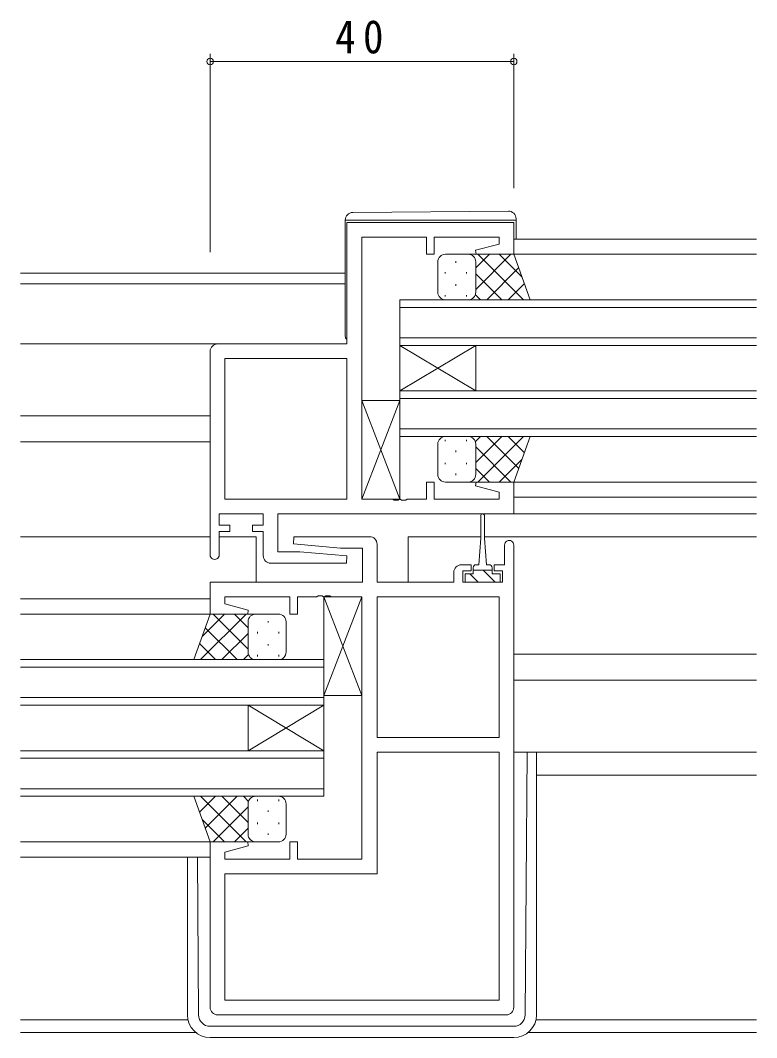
# Model space of a CAD drawing. Units: millimetres on the paper. Extents: x -420 to 373, y -297 to 267.
# Drawn here: x 150 to 247, y -185.1 to -51.1 of the extents above; entities that cross this region are included whole.
import ezdxf

# ---------------------------------------------------------------- set-up
doc = ezdxf.new("R2010")
doc.units = ezdxf.units.MM
for name, color, linetype, lineweight in [('0-3_YKK_11', 7, 'Continuous', 9), ('0-4_YKK_12', 2, 'Continuous', 9), ('0-5_YKK_13', 4, 'Continuous', 9), ('0-7_YKK_D', 6, 'Continuous', 9)]:
    doc.layers.add(name, color=color, linetype=linetype, lineweight=lineweight)
doc.styles.add('ＭＳ ゴシック', font='')
doc.styles.get('ＭＳ ゴシック').set_extended_font_data('MS Gothic')

msp = doc.modelspace()

# ---------------------------------------------------------------- linework, layer by layer
at = {"layer": '0-3_YKK_11'}
for p, q in [((193.018, -77.683), (215.018, -77.683)), ((193.018, -93.683), (193.018, -77.683)), ((215.018, -77.683), (215.018, -81.883)), ((203.518, -79.612), (195.018, -79.612)), ((195.018, -79.612), (195.018, -114.153)), ((203.518, -81.883), (203.518, -79.612)), ((204.518, -79.612), (204.518, -81.883)), ((213.088, -79.612), (204.518, -79.612)), ((213.088, -80.53), (213.088, -79.612)), ((209.989, -81.36), (213.088, -80.53)), ((210.057, -81.883), (209.989, -81.36)), ((204.518, -81.883), (203.518, -81.883)), ((215.018, -81.883), (210.057, -81.883)), ((176.018, -93.683), (193.018, -93.683)), ((175.018, -121.483), (175.018, -94.683)), ((176.948, -95.613), (193.018, -95.613)), ((176.948, -114.153), (176.948, -95.613)), ((193.018, -95.613), (193.018, -114.153)), ((193.018, -95.613), (193.018, -114.153)), ((203.518, -111.883), (204.518, -111.883)), ((203.518, -114.153), (203.518, -111.883)), ((204.518, -111.883), (204.518, -114.153)), ((209.989, -112.405), (210.057, -111.883)), ((213.088, -113.235), (209.989, -112.405)), ((210.057, -111.883), (215.018, -111.883)), ((215.018, -111.883), (215.018, -116.083)), ((213.088, -114.153), (213.088, -113.235)), ((193.018, -114.153), (176.948, -114.153)), ((195.018, -114.153), (199.06, -114.153)), ((199.06, -114.153), (199.243, -114.273)), ((199.243, -114.273), (199.793, -114.273)), ((199.793, -114.273), (199.976, -114.153)), ((199.976, -114.153), (200.06, -114.153)), ((200.06, -114.153), (200.243, -114.273)), ((200.243, -114.273), (200.793, -114.273)), ((200.793, -114.273), (200.976, -114.153)), ((200.976, -114.153), (203.518, -114.153)), ((204.518, -114.153), (213.088, -114.153)), ((176.218, -116.083), (176.218, -117.583)), ((182.018, -116.083), (176.218, -116.083)), ((182.018, -117.583), (182.018, -116.083)), ((183.948, -116.083), (183.948, -121.083)), ((215.018, -116.083), (183.948, -116.083)), ((176.218, -117.583), (177.618, -117.583)), ((177.618, -117.583), (177.618, -118.383)), ((180.618, -117.583), (182.018, -117.583)), ((180.618, -118.383), (180.618, -117.583)), ((176.218, -118.383), (176.218, -121.483)), ((177.618, -118.383), (176.218, -118.383)), ((182.018, -118.383), (180.618, -118.383)), ((182.018, -121.583), (182.018, -118.383)), ((185.998, -120.039), (186.04, -119.083)), ((186.04, -119.083), (196.018, -119.083)), ((192.211, -120.583), (185.998, -120.039)), ((195.088, -120.583), (192.211, -120.583)), ((195.088, -125.083), (195.088, -120.583)), ((197.018, -120.083), (197.018, -125.083)), ((213.818, -122.783), (213.818, -120.183)), ((215.018, -120.183), (215.018, -181.083)), ((183.948, -121.083), (186.825, -121.083)), ((186.825, -121.083), (193.038, -121.626)), ((193.038, -121.626), (192.996, -122.583)), ((192.996, -122.583), (183.018, -122.583)), ((208.118, -122.783), (209.418, -122.783)), ((209.418, -122.783), (209.418, -123.583)), ((212.418, -122.783), (213.818, -122.783)), ((212.418, -123.583), (212.418, -122.783)), ((207.118, -125.083), (207.118, -123.783)), ((208.318, -123.583), (208.318, -125.083)), ((209.418, -123.583), (208.318, -123.583)), ((213.518, -123.583), (212.418, -123.583)), ((213.518, -125.083), (213.518, -123.583)), ((175.018, -125.083), (195.088, -125.083)), ((175.018, -129.283), (175.018, -125.083)), ((197.018, -125.083), (207.118, -125.083)), ((208.318, -125.083), (213.518, -125.083)), ((176.948, -127.013), (176.948, -127.93)), ((185.518, -127.013), (176.948, -127.013)), ((185.518, -129.283), (185.518, -127.013)), ((186.518, -127.013), (186.518, -129.283)), ((189.06, -127.013), (186.518, -127.013)), ((189.243, -126.893), (189.06, -127.013)), ((189.793, -126.893), (189.243, -126.893)), ((189.976, -127.013), (189.793, -126.893)), ((190.06, -127.013), (189.976, -127.013)), ((190.243, -126.893), (190.06, -127.013)), ((190.793, -126.893), (190.243, -126.893)), ((190.976, -127.013), (190.793, -126.893)), ((195.018, -127.013), (190.976, -127.013)), ((195.018, -161.553), (195.018, -127.013)), ((197.018, -127.013), (213.088, -127.013)), ((197.018, -145.553), (197.018, -127.013)), ((213.088, -127.013), (213.088, -145.553)), ((213.088, -127.013), (213.088, -145.553)), ((176.948, -127.93), (180.047, -128.76)), ((179.978, -129.283), (175.018, -129.283)), ((180.047, -128.76), (179.978, -129.283)), ((186.518, -129.283), (185.518, -129.283)), ((213.088, -145.553), (197.018, -145.553)), ((197.018, -147.483), (213.088, -147.483)), ((197.018, -163.483), (197.018, -147.483)), ((213.088, -147.483), (213.088, -180.153)), ((175.018, -159.283), (179.978, -159.283)), ((175.018, -181.083), (175.018, -159.283)), ((179.978, -159.283), (180.047, -159.805)), ((185.518, -159.283), (186.518, -159.283)), ((185.518, -161.553), (185.518, -159.283)), ((186.518, -159.283), (186.518, -161.553)), ((180.047, -159.805), (176.948, -160.635)), ((176.948, -160.635), (176.948, -161.553)), ((176.948, -161.553), (185.518, -161.553)), ((186.518, -161.553), (195.018, -161.553)), ((176.948, -163.483), (197.018, -163.483)), ((176.948, -180.153), (176.948, -163.483)), ((213.088, -180.153), (176.948, -180.153)), ((213.088, -180.153), (176.948, -180.153)), ((214.018, -182.083), (176.018, -182.083))]:
    msp.add_line(p, q, dxfattribs=at)
for centre, radius, start, end in [((176.018, -94.683), 1, 90, 179.99998), ((196.018, -120.083), 1, 0, 89.99998), ((214.418, -120.183), 0.6, 359.99998, 180), ((175.618, -121.483), 0.6, 179.99998, 0), ((183.018, -121.583), 1, 180, 269.99998), ((208.118, -123.783), 1, 90, 179.99998), ((176.018, -181.083), 1, 180, 269.99998), ((214.018, -181.083), 1, 270, 359.99998)]:
    msp.add_arc(centre, radius, start, end, dxfattribs=at)
at = {"layer": '0-4_YKK_12'}
for p, q in [((247.018, -79.882), (215.018, -79.883)), ((247.018, -81.882), (215.018, -81.883)), ((192.818, -84.383), (150.018, -84.383)), ((192.818, -85.783), (150.018, -85.783)), ((200.018, -87.883), (200.018, -93.883)), ((247.018, -87.883), (200.018, -87.883)), ((200.018, -88.882), (247.018, -88.882)), ((176.018, -93.683), (150.018, -93.683)), ((247.018, -92.883), (200.018, -92.883)), ((200.018, -93.883), (210.018, -99.883)), ((200.018, -99.883), (210.018, -93.883)), ((200.018, -99.883), (200.018, -93.883)), ((200.018, -93.883), (247.018, -93.883)), ((210.018, -99.883), (210.018, -93.883)), ((200.018, -99.883), (200.018, -105.883)), ((247.018, -99.883), (200.018, -99.883)), ((200.018, -100.883), (247.018, -100.883)), ((175.018, -103.183), (150.018, -103.183)), ((247.018, -104.883), (200.018, -104.883)), ((175.018, -106.583), (150.018, -106.583)), ((200.018, -105.883), (247.018, -105.883)), ((247.018, -111.883), (214.638, -111.884)), ((247.018, -113.882), (215.018, -113.882)), ((247.018, -116.083), (184.24, -116.083)), ((175.018, -119.083), (150.018, -119.083)), ((181.088, -119.083), (176.218, -119.083)), ((181.088, -119.083), (181.088, -124.975)), ((201.088, -119.083), (201.088, -125.083)), ((210.668, -119.083), (201.088, -119.083)), ((247.018, -119.083), (211.168, -119.083)), ((175.018, -127.283), (150.018, -127.283)), ((175.263, -129.283), (150.018, -129.283)), ((150.018, -135.282), (190.017, -135.282)), ((190.017, -135.282), (190.017, -141.282)), ((247.018, -134.583), (215.018, -134.583)), ((190.017, -136.282), (150.018, -136.282)), ((247.018, -137.983), (215.018, -137.983)), ((150.018, -140.282), (190.017, -140.282)), ((190.017, -141.282), (150.018, -141.282)), ((190.017, -141.282), (180.017, -147.282)), ((190.017, -147.282), (180.017, -141.282)), ((180.017, -147.282), (180.017, -141.282)), ((190.017, -147.282), (190.017, -141.282)), ((150.018, -147.282), (190.017, -147.282)), ((190.017, -147.282), (190.017, -153.282)), ((190.017, -148.282), (150.018, -148.282)), ((247.018, -150.483), (218.017, -150.483)), ((150.018, -152.282), (190.017, -152.282)), ((190.017, -153.282), (150.018, -153.282)), ((175.518, -159.283), (150.018, -159.283)), ((175.018, -161.283), (150.018, -161.283)), ((150.018, -182.753), (172.018, -182.753)), ((247.018, -182.753), (218.017, -182.753)), ((150.018, -184.383), (173.094, -184.383)), ((247.018, -184.383), (216.94, -184.383))]:
    msp.add_line(p, q, dxfattribs=at)
at = {"layer": '0-5_YKK_13'}
for p, q in [((214.309, -76.195), (193.809, -76.374)), ((192.818, -77.374), (192.818, -77.383)), ((192.818, -77.383), (192.818, -77.683)), ((192.818, -77.383), (193.313, -77.383)), ((192.818, -92.683), (192.818, -77.683)), ((215.318, -77.683), (215.318, -77.383)), ((215.318, -77.683), (215.318, -79.883)), ((205.018, -86.883), (205.018, -82.883)), ((206.018, -81.883), (209.018, -81.883)), ((207.381, -82.803), (207.381, -83.003)), ((215.018, -81.883), (209.018, -81.883)), ((210.018, -83.674), (211.81, -81.883)), ((210.018, -86.503), (214.638, -81.883)), ((210.018, -82.883), (210.018, -86.483)), ((210.286, -81.883), (216.286, -87.883)), ((213.115, -81.883), (216.075, -84.843)), ((217.161, -87.883), (215.018, -81.883)), ((205.966, -84.218), (205.966, -84.418)), ((208.796, -84.218), (208.796, -84.418)), ((210.018, -83.283), (210.018, -86.883)), ((211.466, -87.883), (215.662, -83.687)), ((210.018, -84.443), (213.458, -87.883)), ((207.381, -85.833), (207.381, -86.033)), ((214.295, -87.883), (216.407, -85.771)), ((205.966, -87.248), (205.966, -87.448)), ((209.018, -87.883), (206.018, -87.883)), ((208.796, -87.248), (208.796, -87.448)), ((208.796, -87.883), (217.161, -87.883)), ((209.961, -87.215), (210.629, -87.883)), ((195.018, -101.152), (200.018, -101.152)), ((195.018, -114.153), (195.018, -101.152)), ((200.018, -101.152), (195.018, -114.153)), ((200.018, -114.153), (195.018, -101.152)), ((200.018, -101.152), (200.018, -114.153)), ((205.018, -106.884), (205.018, -110.884)), ((205.966, -106.519), (205.966, -106.319)), ((209.018, -105.884), (206.018, -105.884)), ((208.796, -105.884), (217.161, -105.884)), ((208.796, -106.519), (208.796, -106.319)), ((209.961, -106.552), (210.629, -105.884)), ((210.018, -109.324), (213.458, -105.884)), ((210.018, -110.484), (210.018, -106.884)), ((210.286, -111.884), (216.286, -105.884)), ((211.466, -105.884), (215.662, -110.08)), ((214.295, -105.884), (216.407, -107.996)), ((217.161, -105.884), (215.018, -111.884)), ((207.381, -107.934), (207.381, -107.734)), ((210.018, -107.264), (214.638, -111.884)), ((210.018, -110.884), (210.018, -107.284)), ((205.966, -109.549), (205.966, -109.349)), ((208.796, -109.549), (208.796, -109.349)), ((213.115, -111.884), (216.075, -108.924)), ((207.381, -110.964), (207.381, -110.764)), ((210.018, -110.093), (211.81, -111.884)), ((206.018, -111.884), (209.018, -111.884)), ((215.018, -111.884), (209.018, -111.884)), ((200.018, -114.153), (195.018, -114.153)), ((210.668, -119.283), (210.668, -116.333)), ((211.168, -116.333), (211.168, -119.283)), ((210.668, -119.283), (210.418, -122.783)), ((211.168, -119.283), (211.418, -122.783)), ((209.668, -123.183), (209.668, -123.983)), ((210.418, -122.783), (210.068, -122.783)), ((211.768, -122.783), (211.418, -122.783)), ((212.168, -123.983), (212.168, -123.183)), ((208.618, -123.983), (209.668, -123.983)), ((208.618, -125.083), (208.618, -123.983)), ((210.343, -125.083), (209.243, -123.983)), ((209.668, -123.483), (212.168, -123.483)), ((212.588, -125.083), (210.988, -123.483)), ((212.168, -123.983), (213.218, -123.983)), ((213.218, -123.983), (213.218, -125.083)), ((213.218, -125.083), (208.618, -125.083)), ((190.018, -127.013), (195.018, -127.013)), ((190.018, -140.012), (190.018, -127.013)), ((195.018, -127.013), (190.018, -140.012)), ((195.018, -140.012), (190.018, -127.013)), ((195.018, -127.013), (195.018, -140.012)), ((172.875, -135.283), (175.018, -129.283)), ((179.75, -129.283), (173.75, -135.283)), ((176.921, -129.283), (173.96, -132.243)), ((175.018, -129.283), (181.018, -129.283)), ((180.018, -133.903), (175.398, -129.283)), ((180.018, -131.074), (178.226, -129.283)), ((184.018, -129.283), (181.018, -129.283)), ((178.569, -135.283), (174.374, -131.087)), ((180.018, -130.283), (180.018, -133.883)), ((180.018, -130.683), (180.018, -134.283)), ((182.654, -130.203), (182.654, -130.403)), ((185.018, -134.283), (185.018, -130.283)), ((180.018, -131.843), (176.578, -135.283)), ((181.239, -131.618), (181.239, -131.818)), ((184.069, -131.618), (184.069, -131.818)), ((175.741, -135.283), (173.629, -133.171)), ((182.654, -133.233), (182.654, -133.433)), ((181.239, -135.283), (172.875, -135.283)), ((180.075, -134.614), (179.407, -135.283)), ((181.018, -135.283), (184.018, -135.283)), ((181.239, -134.648), (181.239, -134.848)), ((184.069, -134.648), (184.069, -134.848)), ((195.018, -140.012), (190.018, -140.012)), ((215.018, -147.483), (247.018, -147.483)), ((216.529, -182.092), (216.802, -147.483)), ((218.017, -147.483), (218.017, -182.08)), ((172.875, -153.284), (175.018, -159.284)), ((181.239, -153.284), (172.875, -153.284)), ((175.741, -153.284), (173.629, -155.396)), ((179.75, -159.284), (173.75, -153.284)), ((178.569, -153.284), (174.374, -157.48)), ((180.018, -156.724), (176.578, -153.284)), ((180.075, -153.952), (179.407, -153.284)), ((181.018, -153.284), (184.018, -153.284)), ((181.239, -153.919), (181.239, -153.719)), ((184.069, -153.919), (184.069, -153.719)), ((180.018, -154.664), (175.398, -159.284)), ((180.018, -157.884), (180.018, -154.284)), ((180.018, -158.284), (180.018, -154.684)), ((182.654, -155.334), (182.654, -155.134)), ((185.018, -154.284), (185.018, -158.284)), ((176.921, -159.284), (173.96, -156.323)), ((181.239, -156.949), (181.239, -156.749)), ((184.069, -156.949), (184.069, -156.749)), ((180.018, -157.492), (178.226, -159.284)), ((175.018, -159.284), (181.018, -159.284)), ((184.018, -159.284), (181.018, -159.284)), ((182.654, -158.364), (182.654, -158.164)), ((172.017, -161.283), (172.017, -182.08)), ((173.506, -182.092), (173.341, -161.283)), ((215.029, -183.58), (175.006, -183.58)), ((215.017, -185.08), (175.017, -185.08))]:
    msp.add_line(p, q, dxfattribs=at)
msp.add_lwpolyline([(193.313, -77.383), (214.814, -77.383), (215.318, -77.383), (215.318, -77.195)], dxfattribs=at)
for centre, radius, start, end in [((193.818, -77.374), 1, 90.5, 180), ((214.318, -77.195), 1, 0, 90.5), ((206.018, -82.883), 1, 90, 180), ((209.018, -82.883), 1, 0, 90), ((209.018, -82.883), 1, 0, 90), ((206.018, -86.883), 1, 180, 270), ((209.018, -86.883), 1, 270, 0), ((209.018, -86.883), 1, 270, 0), ((193.318, -92.683), 0.5, 180, 233.13016), ((206.018, -106.884), 1, 90, 180), ((209.018, -106.884), 1, 0, 90), ((209.018, -106.884), 1, 0, 90), ((206.018, -110.884), 1, 180, 270), ((209.018, -110.884), 1, 270, 0), ((209.018, -110.884), 1, 270, 0), ((210.918, -116.333), 0.25, 0, 180), ((210.068, -123.183), 0.4, 90, 180), ((211.768, -123.183), 0.4, 0, 90), ((181.018, -130.283), 1, 89.99998, 179.99998), ((181.018, -130.283), 1, 89.99998, 179.99998), ((184.018, -130.283), 1, 359.99998, 89.99998), ((181.018, -134.283), 1, 179.99998, 269.99998), ((181.018, -134.283), 1, 179.99998, 269.99998), ((184.018, -134.283), 1, 269.99998, 359.99998), ((181.018, -154.284), 1, 89.99998, 179.99998), ((181.018, -154.284), 1, 89.99998, 179.99998), ((184.018, -154.284), 1, 359.99998, 89.99998), ((181.018, -158.284), 1, 179.99998, 269.99998), ((181.018, -158.284), 1, 179.99998, 269.99998), ((184.018, -158.284), 1, 269.99998, 359.99998), ((175.017, -182.08), 3, 180, 270), ((175.006, -182.08), 1.5, 180.45232, 270), ((215.017, -182.08), 3, 270, 0), ((215.029, -182.08), 1.5, 270, 359.54767)]:
    msp.add_arc(centre, radius, start, end, dxfattribs=at)
at = {"layer": '0-7_YKK_D'}
for p, q in [((175.018, -81.594), (175.018, -55.482)), ((215.018, -73.189), (215.018, -55.482)), ((175.018, -56.482), (215.018, -56.482))]:
    msp.add_line(p, q, dxfattribs=at)
for centre in [(175.018, -56.482), (215.018, -56.482)]:
    msp.add_circle(centre, 0.425, dxfattribs=at)

# ---------------------------------------------------------------- texts
at = {"layer": '0-7_YKK_D', "color": 3, "insert": (191.498, -55.482), "char_height": 4.399, "attachment_point": 7, "style": 'ＭＳ ゴシック'}
msp.add_mtext('\\T1.36;\\W0.9;40', dxfattribs=at)

doc.saveas('drawing.dxf')
